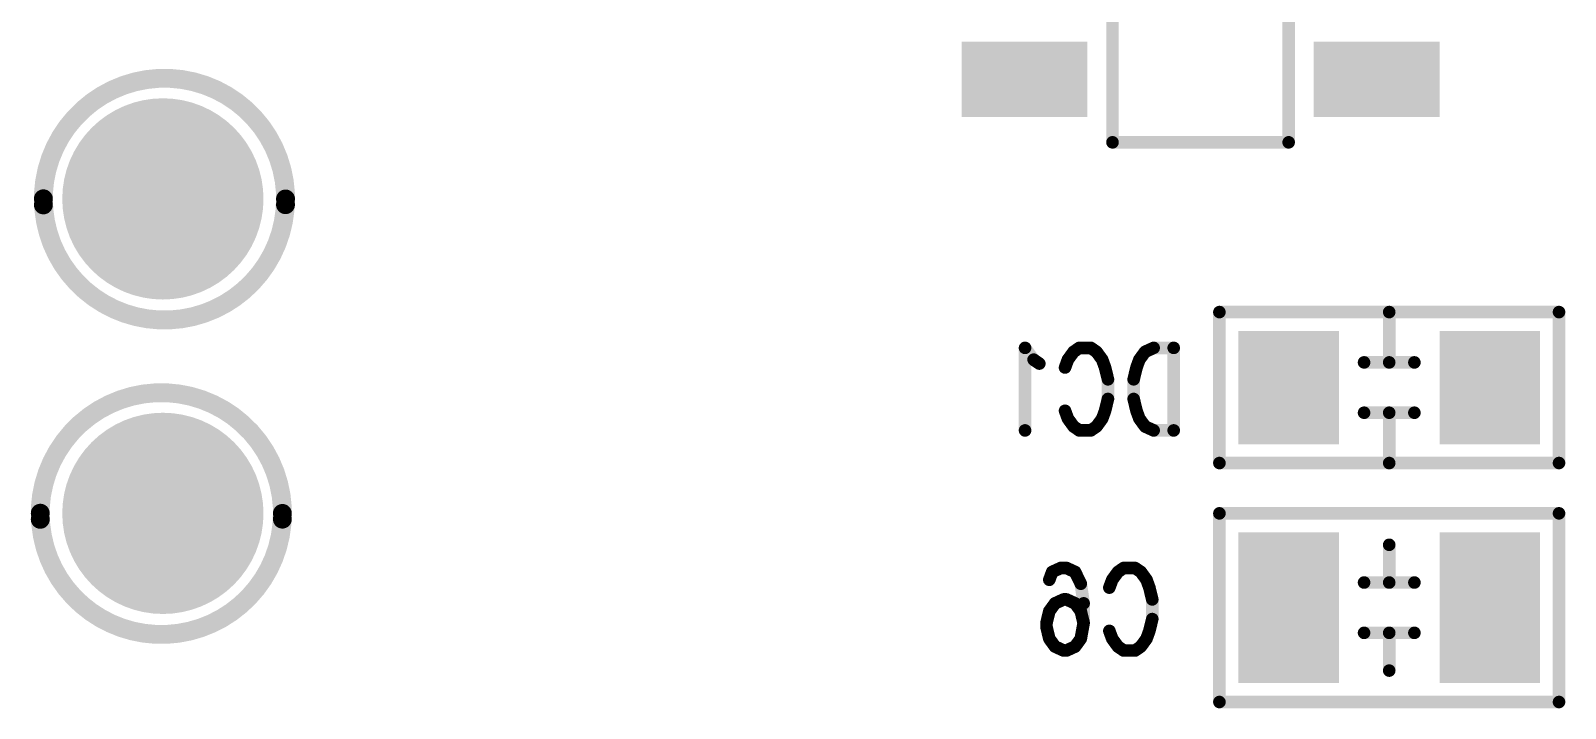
# Model space of a CAD drawing. Extents: x 100 to 144.1, y 93.1 to 144.1.
# Drawn here: x 113.45 to 125.65, y 101.95 to 107.34 of the extents above; entities that cross this region are included whole.
import ezdxf

# ---------------------------------------------------------------- set-up
doc = ezdxf.new("R2010")
doc.units = 0
doc.layers.get('0').update_dxf_attribs({"linetype": 'CONTINUOUS'})
doc.layers.add('MASK-BOTTOM_PHO', color=5, linetype='CONTINUOUS')
doc.layers.add('SILK-BOTTOM_PHO', color=14, linetype='CONTINUOUS')

# ---------------------------------------------------------------- blocks, each defined once
blk = doc.blocks.new('ROUND_49')
at = {"const_width": 0.799972}
blk.add_lwpolyline([(-0.399986, 0, 1), (0.399986, 0, 1)], format="xyb", close=True, dxfattribs=at)
blk = doc.blocks.new('SQUARE_122')
blk.add_solid([(0.299974, 0.299974), (0.299974, -0.299974), (-0.299974, 0.299974), (-0.299974, -0.299974)])
blk = doc.blocks.new('SQUARE_165')
blk.add_solid([(0.40005, 0.40005), (0.40005, -0.40005), (-0.40005, 0.40005), (-0.40005, -0.40005)])
blk = doc.blocks.new('ROUND_1')
at = {"const_width": 0.050038}
blk.add_lwpolyline([(-0.025018, 0, 1), (0.025018, 0, 1)], format="xyb", close=True, dxfattribs=at)
blk = doc.blocks.new('ROUND_61')
at = {"const_width": 0.075056}
blk.add_lwpolyline([(-0.037528, 0, 1), (0.037528, 0, 1)], format="xyb", close=True, dxfattribs=at)

msp = doc.modelspace()

# ---------------------------------------------------------------- linework, layer by layer
at = {"layer": 'MASK-BOTTOM_PHO'}
for points, const_width in [([(121.549922, 106.950002), (121.150126, 106.950002)], 0.599948), ([(124.350018, 106.950002), (123.949968, 106.950002)], 0.599948), ([(123.450096, 104.549956), (123.450096, 104.44988)], 0.8001), ([(125.050042, 104.549956), (125.050042, 104.44988)], 0.8001), ([(123.450096, 102.95001), (123.450096, 102.54996)], 0.8001), ([(125.050042, 102.95001), (125.050042, 102.54996)], 0.8001)]:
    msp.add_lwpolyline(points, dxfattribs=dict(at, const_width=const_width))
at = {"layer": 'SILK-BOTTOM_PHO', "const_width": 0.100076}
for points in [[(122.050048, 109.350048), (122.050048, 106.449876)], [(123.450096, 106.449876), (123.450096, 109.350048)], [(122.050048, 106.449876), (123.450096, 106.449876)], [(125.599952, 105.10012), (122.899932, 105.10012)], [(122.899932, 105.10012), (122.899932, 103.89997)], [(124.249942, 105.10012), (124.249942, 104.70007)], [(125.599952, 103.89997), (125.599952, 105.10012)], [(121.422668, 104.721914), (121.354596, 104.81564)], [(121.354596, 104.81564), (121.354596, 104.159304)], [(121.695464, 104.721914), (121.74093, 104.784398)], [(121.74093, 104.784398), (121.786396, 104.81564)], [(121.786396, 104.81564), (121.877328, 104.81564)], [(121.877328, 104.81564), (121.922794, 104.784398)], [(121.922794, 104.784398), (121.96826, 104.721914)], [(122.309128, 104.784398), (122.263662, 104.721914)], [(122.3772, 104.81564), (122.309128, 104.784398)], [(122.536458, 104.81564), (122.3772, 104.81564)], [(122.536458, 104.81564), (122.536458, 104.159304)], [(121.468134, 104.690672), (121.422668, 104.721914)], [(121.672604, 104.65943), (121.695464, 104.721914)], [(121.96826, 104.721914), (121.990866, 104.65943)], [(121.990866, 104.65943), (122.013726, 104.565704)], [(122.240802, 104.65943), (122.218196, 104.565704)], [(122.263662, 104.721914), (122.240802, 104.65943)], [(124.050044, 104.70007), (124.450094, 104.70007)], [(122.013726, 104.565704), (122.013726, 104.409494)], [(122.218196, 104.565704), (122.218196, 104.409494)], [(122.013726, 104.409494), (121.990866, 104.315514)], [(122.218196, 104.409494), (122.240802, 104.315514)], [(121.695464, 104.25303), (121.672604, 104.315514)], [(121.990866, 104.315514), (121.96826, 104.25303)], [(122.240802, 104.315514), (122.263662, 104.25303)], [(124.050044, 104.30002), (124.450094, 104.30002)], [(124.249942, 103.89997), (124.249942, 104.30002)], [(121.74093, 104.190546), (121.695464, 104.25303)], [(121.786396, 104.159304), (121.74093, 104.190546)], [(121.877328, 104.159304), (121.786396, 104.159304)], [(121.922794, 104.190546), (121.877328, 104.159304)], [(121.96826, 104.25303), (121.922794, 104.190546)], [(122.263662, 104.25303), (122.309128, 104.190546)], [(122.309128, 104.190546), (122.3772, 104.159304)], [(122.3772, 104.159304), (122.536458, 104.159304)], [(122.899932, 103.89997), (125.599952, 103.89997)], [(125.599952, 103.49992), (122.899932, 103.49992)], [(122.899932, 103.49992), (122.899932, 102.00005)], [(125.599952, 102.00005), (125.599952, 103.49992)], [(124.249942, 102.95001), (124.249942, 103.249984)], [(121.570496, 103.034338), (121.638568, 103.06558)], [(121.638568, 103.06558), (121.684034, 103.06558)], [(121.684034, 103.06558), (121.75236, 103.034338)], [(122.093228, 103.034338), (122.138694, 103.06558)], [(122.138694, 103.06558), (122.229626, 103.06558)], [(122.229626, 103.06558), (122.275092, 103.034338)], [(121.547636, 102.971854), (121.570496, 103.034338)], [(121.75236, 103.034338), (121.797826, 102.940612)], [(121.797826, 102.940612), (121.820432, 102.784402)], [(122.024902, 102.90937), (122.047762, 102.971854)], [(122.047762, 102.971854), (122.093228, 103.034338)], [(122.275092, 103.034338), (122.320558, 102.971854)], [(122.320558, 102.971854), (122.343164, 102.90937)], [(124.050044, 102.95001), (124.450094, 102.95001)], [(121.593102, 102.784402), (121.661428, 102.815644)], [(121.661428, 102.815644), (121.684034, 102.815644)], [(121.684034, 102.815644), (121.75236, 102.784402)], [(122.343164, 102.90937), (122.366024, 102.815644)], [(122.366024, 102.815644), (122.366024, 102.659434)], [(121.52503, 102.628192), (121.547636, 102.721918)], [(121.547636, 102.721918), (121.593102, 102.784402)], [(121.75236, 102.784402), (121.797826, 102.721918)], [(121.797826, 102.721918), (121.820432, 102.628192)], [(121.820432, 102.784402), (121.820432, 102.628192)], [(121.52503, 102.59695), (121.52503, 102.628192)], [(121.547636, 102.503224), (121.52503, 102.59695)], [(121.820432, 102.628192), (121.797826, 102.503224)], [(122.047762, 102.503224), (122.024902, 102.565708)], [(122.343164, 102.565708), (122.320558, 102.503224)], [(122.366024, 102.659434), (122.343164, 102.565708)], [(121.593102, 102.44074), (121.547636, 102.503224)], [(121.661428, 102.409498), (121.593102, 102.44074)], [(121.75236, 102.44074), (121.684034, 102.409498)], [(121.797826, 102.503224), (121.75236, 102.44074)], [(122.093228, 102.44074), (122.047762, 102.503224)], [(122.138694, 102.409498), (122.093228, 102.44074)], [(122.275092, 102.44074), (122.229626, 102.409498)], [(122.320558, 102.503224), (122.275092, 102.44074)], [(124.050044, 102.54996), (124.450094, 102.54996)], [(124.249942, 102.54996), (124.249942, 102.249986)], [(121.684034, 102.409498), (121.661428, 102.409498)], [(122.229626, 102.409498), (122.138694, 102.409498)], [(122.899932, 102.00005), (125.599952, 102.00005)]]:
    msp.add_lwpolyline(points, dxfattribs=at)
at = {"layer": 'SILK-BOTTOM_PHO', "const_width": 0.150114}
for points in [[(115.475004, 105.954068, 1.0454531), (113.549938, 105.95229)], [(113.549938, 106.001058, 1.000792), (115.475004, 105.999534)], [(115.450112, 103.453946, 1.0455973), (113.525046, 103.452422)], [(113.525046, 103.50119, 1.000924), (115.450112, 103.499412)]]:
    msp.add_lwpolyline(points, format="xyb", dxfattribs=at)

# ---------------------------------------------------------------- block references
at = {"layer": 'MASK-BOTTOM_PHO'}
for name, p in [('SQUARE_122', (121.150126, 106.950002)), ('SQUARE_122', (121.549922, 106.950002)), ('SQUARE_122', (123.949968, 106.950002)), ('SQUARE_122', (124.350018, 106.950002)), ('ROUND_49', (114.499898, 106.000042)), ('SQUARE_165', (123.450096, 104.549956)), ('SQUARE_165', (125.050042, 104.549956)), ('SQUARE_165', (123.450096, 104.44988)), ('SQUARE_165', (125.050042, 104.44988)), ('ROUND_49', (114.499898, 103.49992)), ('SQUARE_165', (123.450096, 102.95001)), ('SQUARE_165', (125.050042, 102.95001)), ('SQUARE_165', (123.450096, 102.54996)), ('SQUARE_165', (125.050042, 102.54996))]:
    msp.add_blockref(name, p, dxfattribs=at)
at = {"layer": 'SILK-BOTTOM_PHO'}
for name, p in [('ROUND_1', (122.050048, 106.449876)), ('ROUND_1', (123.450096, 106.449876)), ('ROUND_61', (113.549938, 106.001058)), ('ROUND_61', (113.549938, 105.95229)), ('ROUND_61', (115.475004, 105.999534)), ('ROUND_61', (115.475004, 105.954068)), ('ROUND_1', (122.899932, 105.10012)), ('ROUND_1', (124.249942, 105.10012)), ('ROUND_1', (125.599952, 105.10012)), ('ROUND_1', (121.354596, 104.81564)), ('ROUND_1', (121.74093, 104.784398)), ('ROUND_1', (121.786396, 104.81564)), ('ROUND_1', (121.877328, 104.81564)), ('ROUND_1', (121.922794, 104.784398)), ('ROUND_1', (122.309128, 104.784398)), ('ROUND_1', (122.3772, 104.81564)), ('ROUND_1', (122.536458, 104.81564)), ('ROUND_1', (122.536458, 104.81564)), ('ROUND_1', (121.422668, 104.721914)), ('ROUND_1', (121.468134, 104.690672)), ('ROUND_1', (121.672604, 104.65943)), ('ROUND_1', (121.695464, 104.721914)), ('ROUND_1', (121.96826, 104.721914)), ('ROUND_1', (121.990866, 104.65943)), ('ROUND_1', (122.240802, 104.65943)), ('ROUND_1', (122.263662, 104.721914)), ('ROUND_1', (124.050044, 104.70007)), ('ROUND_1', (124.249942, 104.70007)), ('ROUND_1', (124.450094, 104.70007)), ('ROUND_1', (122.013726, 104.565704)), ('ROUND_1', (122.218196, 104.565704)), ('ROUND_1', (122.013726, 104.409494)), ('ROUND_1', (122.218196, 104.409494)), ('ROUND_1', (121.672604, 104.315514)), ('ROUND_1', (121.990866, 104.315514)), ('ROUND_1', (122.240802, 104.315514)), ('ROUND_1', (124.050044, 104.30002)), ('ROUND_1', (124.249942, 104.30002)), ('ROUND_1', (124.450094, 104.30002)), ('ROUND_1', (121.354596, 104.159304)), ('ROUND_1', (121.695464, 104.25303)), ('ROUND_1', (121.74093, 104.190546)), ('ROUND_1', (121.786396, 104.159304)), ('ROUND_1', (121.877328, 104.159304)), ('ROUND_1', (121.922794, 104.190546)), ('ROUND_1', (121.96826, 104.25303)), ('ROUND_1', (122.263662, 104.25303)), ('ROUND_1', (122.309128, 104.190546)), ('ROUND_1', (122.3772, 104.159304)), ('ROUND_1', (122.536458, 104.159304)), ('ROUND_1', (122.536458, 104.159304)), ('ROUND_1', (122.899932, 103.89997)), ('ROUND_1', (122.899932, 103.89997)), ('ROUND_1', (124.249942, 103.89997)), ('ROUND_1', (125.599952, 103.89997)), ('ROUND_61', (113.525046, 103.50119)), ('ROUND_61', (113.525046, 103.452422)), ('ROUND_61', (115.450112, 103.499412)), ('ROUND_61', (115.450112, 103.453946)), ('ROUND_1', (122.899932, 103.49992)), ('ROUND_1', (125.599952, 103.49992)), ('ROUND_1', (124.249942, 103.249984)), ('ROUND_1', (121.638568, 103.06558)), ('ROUND_1', (121.684034, 103.06558)), ('ROUND_1', (122.138694, 103.06558)), ('ROUND_1', (122.229626, 103.06558)), ('ROUND_1', (121.547636, 102.971854)), ('ROUND_1', (121.570496, 103.034338)), ('ROUND_1', (121.75236, 103.034338)), ('ROUND_1', (121.797826, 102.940612)), ('ROUND_1', (122.047762, 102.971854)), ('ROUND_1', (122.093228, 103.034338)), ('ROUND_1', (122.275092, 103.034338)), ('ROUND_1', (122.320558, 102.971854)), ('ROUND_1', (124.050044, 102.95001)), ('ROUND_1', (124.249942, 102.95001)), ('ROUND_1', (124.450094, 102.95001)), ('ROUND_1', (121.661428, 102.815644)), ('ROUND_1', (121.684034, 102.815644)), ('ROUND_1', (122.024902, 102.90937)), ('ROUND_1', (122.343164, 102.90937)), ('ROUND_1', (122.366024, 102.815644)), ('ROUND_1', (121.547636, 102.721918)), ('ROUND_1', (121.593102, 102.784402)), ('ROUND_1', (121.75236, 102.784402)), ('ROUND_1', (121.797826, 102.721918)), ('ROUND_1', (121.820432, 102.784402)), ('ROUND_1', (121.52503, 102.628192)), ('ROUND_1', (121.52503, 102.59695)), ('ROUND_1', (121.820432, 102.628192)), ('ROUND_1', (121.820432, 102.628192)), ('ROUND_1', (122.024902, 102.565708)), ('ROUND_1', (122.343164, 102.565708)), ('ROUND_1', (122.366024, 102.659434)), ('ROUND_1', (121.547636, 102.503224)), ('ROUND_1', (121.593102, 102.44074)), ('ROUND_1', (121.75236, 102.44074)), ('ROUND_1', (121.797826, 102.503224)), ('ROUND_1', (122.047762, 102.503224)), ('ROUND_1', (122.093228, 102.44074)), ('ROUND_1', (122.275092, 102.44074)), ('ROUND_1', (122.320558, 102.503224)), ('ROUND_1', (124.050044, 102.54996)), ('ROUND_1', (124.249942, 102.54996)), ('ROUND_1', (124.450094, 102.54996)), ('ROUND_1', (121.661428, 102.409498)), ('ROUND_1', (121.684034, 102.409498)), ('ROUND_1', (122.138694, 102.409498)), ('ROUND_1', (122.229626, 102.409498)), ('ROUND_1', (124.249942, 102.249986)), ('ROUND_1', (122.899932, 102.00005)), ('ROUND_1', (122.899932, 102.00005)), ('ROUND_1', (125.599952, 102.00005))]:
    msp.add_blockref(name, p, dxfattribs=at)

doc.saveas('drawing.dxf')
